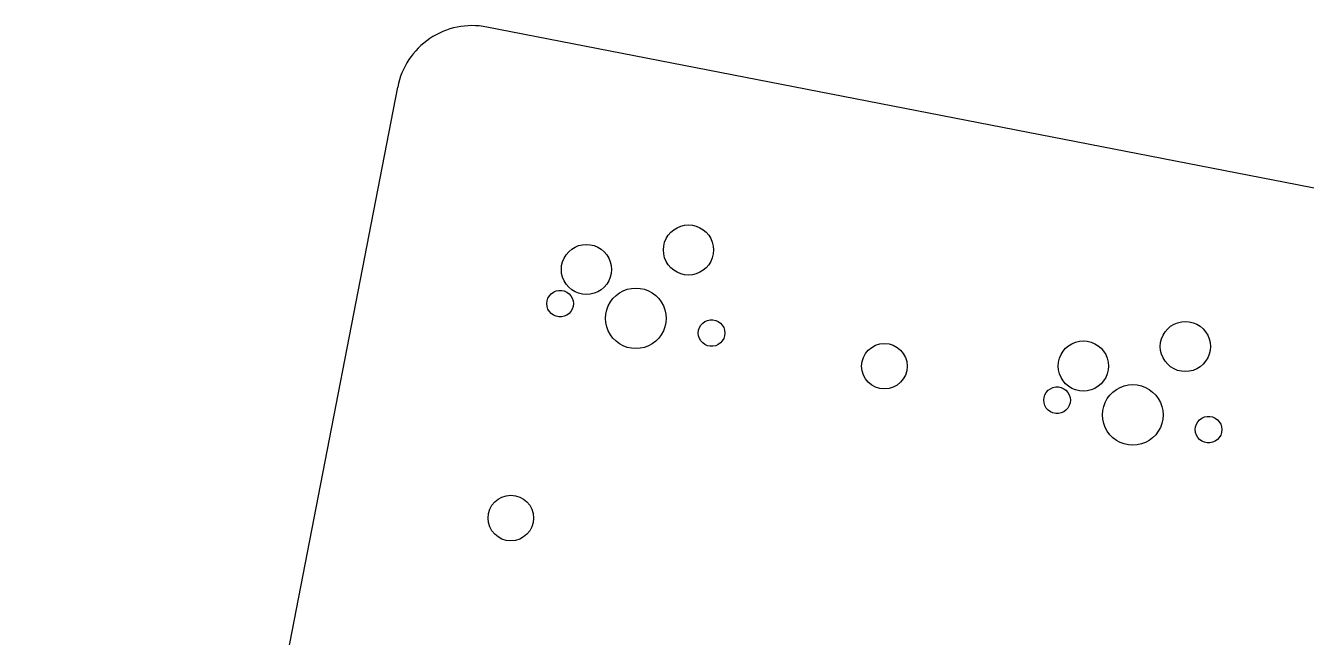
# Model space of a CAD drawing. Extents: x 101 to 518, y -308 to -134.
# Drawn here: x 101.6 to 185.9, y -183.1 to -142.8 of the extents above; entities that cross this region are included whole.
import ezdxf

# ---------------------------------------------------------------- set-up
doc = ezdxf.new("R2010")
doc.units = 0
doc.layers.add('BLACK', color=7, linetype='CONTINUOUS')

msp = doc.modelspace()

# ---------------------------------------------------------------- linework, layer by layer
at = {"layer": 'BLACK', "linetype": 'CONTINUOUS'}
for p, q in [((244.377337, -164.753061), (131.923203, -142.853183)), ((101.55841, -273.39485), (126.058534, -146.810875)), ((144.45502, -156.070474), (144.694226, -155.971392)), ((144.694226, -155.971392), (144.945987, -155.910949)), ((144.945987, -155.910949), (145.204104, -155.890635)), ((145.204104, -155.890635), (145.462221, -155.910949)), ((145.462221, -155.910949), (145.713982, -155.971392)), ((145.713982, -155.971392), (145.953188, -156.070474)), ((143.634861, -157.030757), (143.733943, -156.791551)), ((143.733943, -156.791551), (143.869226, -156.570789)), ((143.869226, -156.570789), (144.037378, -156.373909)), ((144.037378, -156.373909), (144.234258, -156.205757)), ((144.234258, -156.205757), (144.45502, -156.070474)), ((145.953188, -156.070474), (146.17395, -156.205757)), ((146.17395, -156.205757), (146.37083, -156.373909)), ((146.37083, -156.373909), (146.538982, -156.570789)), ((146.538982, -156.570789), (146.674265, -156.791551)), ((146.674265, -156.791551), (146.773347, -157.030757)), ((137.151238, -157.852485), (137.31939, -157.655605)), ((137.31939, -157.655605), (137.51627, -157.487453)), ((137.51627, -157.487453), (137.737032, -157.35217)), ((137.737032, -157.35217), (137.976238, -157.253088)), ((137.976238, -157.253088), (138.227999, -157.192645)), ((138.227999, -157.192645), (138.486116, -157.172331)), ((138.486116, -157.172331), (138.744233, -157.192645)), ((138.744233, -157.192645), (138.995994, -157.253088)), ((138.995994, -157.253088), (139.2352, -157.35217)), ((139.2352, -157.35217), (139.455962, -157.487453)), ((139.455962, -157.487453), (139.652842, -157.655605)), ((139.652842, -157.655605), (139.820994, -157.852485)), ((143.554104, -157.540635), (143.574418, -157.282518)), ((143.574418, -157.798752), (143.554104, -157.540635)), ((143.574418, -157.282518), (143.634861, -157.030757)), ((146.773347, -157.030757), (146.83379, -157.282518)), ((146.83379, -157.282518), (146.854104, -157.540635)), ((146.854104, -157.540635), (146.83379, -157.798752)), ((136.85643, -158.564214), (136.916873, -158.312453)), ((136.916873, -158.312453), (137.015955, -158.073247)), ((137.015955, -158.073247), (137.151238, -157.852485)), ((139.820994, -157.852485), (139.956277, -158.073247)), ((139.956277, -158.073247), (140.055359, -158.312453)), ((140.055359, -158.312453), (140.115802, -158.564214)), ((143.634861, -158.050513), (143.574418, -157.798752)), ((143.733943, -158.289719), (143.634861, -158.050513)), ((143.869226, -158.510481), (143.733943, -158.289719)), ((144.037378, -158.707361), (143.869226, -158.510481)), ((146.538982, -158.510481), (146.37083, -158.707361)), ((146.674265, -158.289719), (146.538982, -158.510481)), ((146.773347, -158.050513), (146.674265, -158.289719)), ((146.83379, -157.798752), (146.773347, -158.050513)), ((136.836116, -158.822331), (136.85643, -158.564214)), ((136.85643, -159.080448), (136.836116, -158.822331)), ((136.916873, -159.332209), (136.85643, -159.080448)), ((137.015955, -159.571415), (136.916873, -159.332209)), ((140.055359, -159.332209), (139.956277, -159.571415)), ((140.115802, -159.080448), (140.055359, -159.332209)), ((140.115802, -158.564214), (140.136116, -158.822331)), ((140.136116, -158.822331), (140.115802, -159.080448)), ((144.234258, -158.875513), (144.037378, -158.707361)), ((144.45502, -159.010796), (144.234258, -158.875513)), ((144.694226, -159.109878), (144.45502, -159.010796)), ((144.945987, -159.170321), (144.694226, -159.109878)), ((145.204104, -159.190635), (144.945987, -159.170321)), ((145.462221, -159.170321), (145.204104, -159.190635)), ((145.713982, -159.109878), (145.462221, -159.170321)), ((145.953188, -159.010796), (145.713982, -159.109878)), ((146.17395, -158.875513), (145.953188, -159.010796)), ((146.37083, -158.707361), (146.17395, -158.875513)), ((136.317295, -160.315564), (136.484405, -160.241162)), ((136.484405, -160.241162), (136.663333, -160.203129)), ((136.663333, -160.203129), (136.846257, -160.203129)), ((136.846257, -160.203129), (137.025185, -160.241162)), ((137.151238, -159.792177), (137.015955, -159.571415)), ((137.025185, -160.241162), (137.192295, -160.315564)), ((137.31939, -159.989057), (137.151238, -159.792177)), ((137.51627, -160.157209), (137.31939, -159.989057)), ((137.737032, -160.292492), (137.51627, -160.157209)), ((139.455962, -160.157209), (139.2352, -160.292492)), ((139.652842, -159.989057), (139.455962, -160.157209)), ((139.820994, -159.792177), (139.652842, -159.989057)), ((139.956277, -159.571415), (139.820994, -159.792177)), ((140.663477, -160.365271), (140.913165, -160.228931)), ((140.913165, -160.228931), (141.179714, -160.129513)), ((141.179714, -160.129513), (141.457699, -160.069041)), ((141.457699, -160.069041), (141.741461, -160.048746)), ((141.741461, -160.048746), (142.025223, -160.069041)), ((142.025223, -160.069041), (142.303208, -160.129513)), ((142.303208, -160.129513), (142.569757, -160.228931)), ((142.569757, -160.228931), (142.819445, -160.365271)), ((135.879795, -161.073336), (135.898916, -160.891413)), ((135.898916, -161.255259), (135.879795, -161.073336)), ((135.898916, -160.891413), (135.955443, -160.717441)), ((135.955443, -160.717441), (136.046905, -160.559024)), ((136.046905, -160.559024), (136.169306, -160.423084)), ((136.169306, -160.423084), (136.317295, -160.315564)), ((137.192295, -160.315564), (137.340284, -160.423084)), ((137.340284, -160.423084), (137.462685, -160.559024)), ((137.462685, -160.559024), (137.554147, -160.717441)), ((137.554147, -160.717441), (137.610674, -160.891413)), ((137.610674, -160.891413), (137.629795, -161.073336)), ((137.629795, -161.073336), (137.610674, -161.255259)), ((137.976238, -160.391574), (137.737032, -160.292492)), ((138.227999, -160.452017), (137.976238, -160.391574)), ((138.486116, -160.472331), (138.227999, -160.452017)), ((138.744233, -160.452017), (138.486116, -160.472331)), ((138.995994, -160.391574), (138.744233, -160.452017)), ((139.2352, -160.292492), (138.995994, -160.391574)), ((139.927746, -161.21435), (140.064086, -160.964662)), ((140.064086, -160.964662), (140.234572, -160.736919)), ((140.234572, -160.736919), (140.435734, -160.535757)), ((140.435734, -160.535757), (140.663477, -160.365271)), ((142.819445, -160.365271), (143.047188, -160.535757)), ((143.047188, -160.535757), (143.24835, -160.736919)), ((143.24835, -160.736919), (143.418836, -160.964662)), ((143.418836, -160.964662), (143.555176, -161.21435)), ((135.955443, -161.429231), (135.898916, -161.255259)), ((136.046905, -161.587648), (135.955443, -161.429231)), ((136.169306, -161.723588), (136.046905, -161.587648)), ((136.317295, -161.831108), (136.169306, -161.723588)), ((136.484405, -161.90551), (136.317295, -161.831108)), ((136.663333, -161.943543), (136.484405, -161.90551)), ((137.025185, -161.90551), (136.846257, -161.943543)), ((137.192295, -161.831108), (137.025185, -161.90551)), ((137.340284, -161.723588), (137.192295, -161.831108)), ((137.462685, -161.587648), (137.340284, -161.723588)), ((137.554147, -161.429231), (137.462685, -161.587648)), ((137.610674, -161.255259), (137.554147, -161.429231)), ((139.747561, -162.042646), (139.767856, -161.758884)), ((139.767856, -161.758884), (139.828328, -161.480899)), ((139.828328, -161.480899), (139.927746, -161.21435)), ((143.555176, -161.21435), (143.654594, -161.480899)), ((143.654594, -161.480899), (143.715066, -161.758884)), ((143.715066, -161.758884), (143.735361, -162.042646)), ((136.846257, -161.943543), (136.663333, -161.943543)), ((139.767856, -162.326408), (139.747561, -162.042646)), ((139.828328, -162.604393), (139.767856, -162.326408)), ((139.927746, -162.870942), (139.828328, -162.604393)), ((143.654594, -162.604393), (143.555176, -162.870942)), ((143.715066, -162.326408), (143.654594, -162.604393)), ((143.735361, -162.042646), (143.715066, -162.326408)), ((145.872248, -162.830033), (145.928775, -162.656061)), ((145.928775, -162.656061), (146.020237, -162.497644)), ((146.020237, -162.497644), (146.142638, -162.361704)), ((146.142638, -162.361704), (146.290627, -162.254184)), ((146.290627, -162.254184), (146.457737, -162.179782)), ((146.457737, -162.179782), (146.636665, -162.141749)), ((146.636665, -162.141749), (146.819589, -162.141749)), ((146.819589, -162.141749), (146.998517, -162.179782)), ((146.998517, -162.179782), (147.165627, -162.254184)), ((147.165627, -162.254184), (147.313616, -162.361704)), ((147.313616, -162.361704), (147.436017, -162.497644)), ((147.436017, -162.497644), (147.527479, -162.656061)), ((147.527479, -162.656061), (147.584006, -162.830033)), ((176.594222, -162.931884), (176.762374, -162.735004)), ((176.762374, -162.735004), (176.959254, -162.566852)), ((176.959254, -162.566852), (177.180016, -162.431569)), ((177.180016, -162.431569), (177.419222, -162.332487)), ((177.419222, -162.332487), (177.670983, -162.272044)), ((177.670983, -162.272044), (177.9291, -162.25173)), ((177.9291, -162.25173), (178.187217, -162.272044)), ((178.187217, -162.272044), (178.438978, -162.332487)), ((178.438978, -162.332487), (178.678184, -162.431569)), ((178.678184, -162.431569), (178.898946, -162.566852)), ((178.898946, -162.566852), (179.095826, -162.735004)), ((179.095826, -162.735004), (179.263978, -162.931884)), ((140.064086, -163.12063), (139.927746, -162.870942)), ((140.234572, -163.348373), (140.064086, -163.12063)), ((140.435734, -163.549535), (140.234572, -163.348373)), ((140.663477, -163.720021), (140.435734, -163.549535)), ((143.047188, -163.549535), (142.819445, -163.720021)), ((143.24835, -163.348373), (143.047188, -163.549535)), ((143.418836, -163.12063), (143.24835, -163.348373)), ((143.555176, -162.870942), (143.418836, -163.12063)), ((145.853127, -163.011956), (145.872248, -162.830033)), ((145.872248, -163.193879), (145.853127, -163.011956)), ((145.928775, -163.367851), (145.872248, -163.193879)), ((146.020237, -163.526268), (145.928775, -163.367851)), ((146.142638, -163.662208), (146.020237, -163.526268)), ((147.436017, -163.526268), (147.313616, -163.662208)), ((147.527479, -163.367851), (147.436017, -163.526268)), ((147.584006, -163.193879), (147.527479, -163.367851)), ((147.584006, -162.830033), (147.603127, -163.011956)), ((147.603127, -163.011956), (147.584006, -163.193879)), ((170.462028, -163.713265), (170.701234, -163.614183)), ((170.701234, -163.614183), (170.952995, -163.55374)), ((170.952995, -163.55374), (171.211112, -163.533426)), ((171.211112, -163.533426), (171.469229, -163.55374)), ((171.469229, -163.55374), (171.72099, -163.614183)), ((171.72099, -163.614183), (171.960196, -163.713265)), ((176.299414, -163.643613), (176.359857, -163.391852)), ((176.359857, -163.391852), (176.458939, -163.152646)), ((176.458939, -163.152646), (176.594222, -162.931884)), ((179.263978, -162.931884), (179.399261, -163.152646)), ((179.399261, -163.152646), (179.498343, -163.391852)), ((179.498343, -163.391852), (179.558786, -163.643613)), ((140.913165, -163.856361), (140.663477, -163.720021)), ((141.179714, -163.955779), (140.913165, -163.856361)), ((141.457699, -164.016251), (141.179714, -163.955779)), ((141.741461, -164.036546), (141.457699, -164.016251)), ((142.025223, -164.016251), (141.741461, -164.036546)), ((142.303208, -163.955779), (142.025223, -164.016251)), ((142.569757, -163.856361), (142.303208, -163.955779)), ((142.819445, -163.720021), (142.569757, -163.856361)), ((146.290627, -163.769728), (146.142638, -163.662208)), ((146.457737, -163.84413), (146.290627, -163.769728)), ((146.636665, -163.882163), (146.457737, -163.84413)), ((146.819589, -163.882163), (146.636665, -163.882163)), ((146.998517, -163.84413), (146.819589, -163.882163)), ((147.165627, -163.769728), (146.998517, -163.84413)), ((147.313616, -163.662208), (147.165627, -163.769728)), ((169.641869, -164.673548), (169.740951, -164.434342)), ((169.740951, -164.434342), (169.876234, -164.21358)), ((169.876234, -164.21358), (170.044386, -164.0167)), ((170.044386, -164.0167), (170.241266, -163.848548)), ((170.241266, -163.848548), (170.462028, -163.713265)), ((171.960196, -163.713265), (172.180958, -163.848548)), ((172.180958, -163.848548), (172.377838, -164.0167)), ((172.377838, -164.0167), (172.54599, -164.21358)), ((172.54599, -164.21358), (172.681273, -164.434342)), ((172.681273, -164.434342), (172.780355, -164.673548)), ((176.2791, -163.90173), (176.299414, -163.643613)), ((176.299414, -164.159847), (176.2791, -163.90173)), ((176.359857, -164.411608), (176.299414, -164.159847)), ((176.458939, -164.650814), (176.359857, -164.411608)), ((179.498343, -164.411608), (179.399261, -164.650814)), ((179.558786, -164.159847), (179.498343, -164.411608)), ((179.558786, -163.643613), (179.5791, -163.90173)), ((179.5791, -163.90173), (179.558786, -164.159847)), ((169.561112, -165.183426), (169.581426, -164.925309)), ((169.581426, -165.441543), (169.561112, -165.183426)), ((169.581426, -164.925309), (169.641869, -164.673548)), ((172.780355, -164.673548), (172.840798, -164.925309)), ((172.840798, -164.925309), (172.861112, -165.183426)), ((172.861112, -165.183426), (172.840798, -165.441543)), ((176.594222, -164.871576), (176.458939, -164.650814)), ((176.762374, -165.068456), (176.594222, -164.871576)), ((176.959254, -165.236608), (176.762374, -165.068456)), ((177.180016, -165.371891), (176.959254, -165.236608)), ((178.898946, -165.236608), (178.678184, -165.371891)), ((179.095826, -165.068456), (178.898946, -165.236608)), ((179.263978, -164.871576), (179.095826, -165.068456)), ((179.399261, -164.650814), (179.263978, -164.871576)), ((169.641869, -165.693304), (169.581426, -165.441543)), ((169.740951, -165.93251), (169.641869, -165.693304)), ((169.876234, -166.153272), (169.740951, -165.93251)), ((172.681273, -165.93251), (172.54599, -166.153272)), ((172.780355, -165.693304), (172.681273, -165.93251)), ((172.840798, -165.441543), (172.780355, -165.693304)), ((177.419222, -165.470973), (177.180016, -165.371891)), ((177.670983, -165.531416), (177.419222, -165.470973)), ((177.9291, -165.55173), (177.670983, -165.531416)), ((178.187217, -165.531416), (177.9291, -165.55173)), ((178.438978, -165.470973), (178.187217, -165.531416)), ((178.678184, -165.371891), (178.438978, -165.470973)), ((168.680439, -167.078536), (168.771901, -166.920119)), ((168.771901, -166.920119), (168.894302, -166.784179)), ((168.894302, -166.784179), (169.042291, -166.676659)), ((169.042291, -166.676659), (169.209401, -166.602257)), ((169.209401, -166.602257), (169.388329, -166.564224)), ((169.388329, -166.564224), (169.571253, -166.564224)), ((169.571253, -166.564224), (169.750181, -166.602257)), ((169.750181, -166.602257), (169.917291, -166.676659)), ((170.044386, -166.350152), (169.876234, -166.153272)), ((169.917291, -166.676659), (170.06528, -166.784179)), ((170.241266, -166.518304), (170.044386, -166.350152)), ((170.06528, -166.784179), (170.187681, -166.920119)), ((170.187681, -166.920119), (170.279143, -167.078536)), ((170.462028, -166.653587), (170.241266, -166.518304)), ((170.701234, -166.752669), (170.462028, -166.653587)), ((170.952995, -166.813112), (170.701234, -166.752669)), ((171.211112, -166.833426), (170.952995, -166.813112)), ((171.469229, -166.813112), (171.211112, -166.833426)), ((171.72099, -166.752669), (171.469229, -166.813112)), ((171.960196, -166.653587), (171.72099, -166.752669)), ((172.180958, -166.518304), (171.960196, -166.653587)), ((172.377838, -166.350152), (172.180958, -166.518304)), ((172.54599, -166.153272), (172.377838, -166.350152)), ((172.959568, -167.098014), (173.16073, -166.896852)), ((173.16073, -166.896852), (173.388473, -166.726366)), ((173.388473, -166.726366), (173.638161, -166.590026)), ((173.638161, -166.590026), (173.90471, -166.490608)), ((173.90471, -166.490608), (174.182695, -166.430136)), ((174.182695, -166.430136), (174.466457, -166.409841)), ((174.466457, -166.409841), (174.750219, -166.430136)), ((174.750219, -166.430136), (175.028204, -166.490608)), ((175.028204, -166.490608), (175.294753, -166.590026)), ((175.294753, -166.590026), (175.544441, -166.726366)), ((175.544441, -166.726366), (175.772184, -166.896852)), ((175.772184, -166.896852), (175.973346, -167.098014)), ((168.604791, -167.434431), (168.623912, -167.252508)), ((168.623912, -167.616354), (168.604791, -167.434431)), ((168.623912, -167.252508), (168.680439, -167.078536)), ((168.680439, -167.790326), (168.623912, -167.616354)), ((168.771901, -167.948743), (168.680439, -167.790326)), ((170.279143, -167.790326), (170.187681, -167.948743)), ((170.279143, -167.078536), (170.33567, -167.252508)), ((170.33567, -167.616354), (170.279143, -167.790326)), ((170.33567, -167.252508), (170.354791, -167.434431)), ((170.354791, -167.434431), (170.33567, -167.616354)), ((172.553324, -167.841994), (172.652742, -167.575445)), ((172.652742, -167.575445), (172.789082, -167.325757)), ((172.789082, -167.325757), (172.959568, -167.098014)), ((175.973346, -167.098014), (176.143832, -167.325757)), ((176.143832, -167.325757), (176.280172, -167.575445)), ((176.280172, -167.575445), (176.37959, -167.841994)), ((168.894302, -168.084683), (168.771901, -167.948743)), ((169.042291, -168.192203), (168.894302, -168.084683)), ((169.209401, -168.266605), (169.042291, -168.192203)), ((169.388329, -168.304638), (169.209401, -168.266605)), ((169.571253, -168.304638), (169.388329, -168.304638)), ((169.750181, -168.266605), (169.571253, -168.304638)), ((169.917291, -168.192203), (169.750181, -168.266605)), ((170.06528, -168.084683), (169.917291, -168.192203)), ((170.187681, -167.948743), (170.06528, -168.084683)), ((172.472557, -168.403741), (172.492852, -168.119979)), ((172.492852, -168.687503), (172.472557, -168.403741)), ((172.492852, -168.119979), (172.553324, -167.841994)), ((176.37959, -167.841994), (176.440062, -168.119979)), ((176.440062, -168.119979), (176.460357, -168.403741)), ((176.460357, -168.403741), (176.440062, -168.687503)), ((178.867634, -168.722799), (179.015623, -168.615279)), ((179.015623, -168.615279), (179.182733, -168.540877)), ((179.182733, -168.540877), (179.361661, -168.502844)), ((179.361661, -168.502844), (179.544585, -168.502844)), ((179.544585, -168.502844), (179.723513, -168.540877)), ((179.723513, -168.540877), (179.890623, -168.615279)), ((179.890623, -168.615279), (180.038612, -168.722799)), ((172.553324, -168.965488), (172.492852, -168.687503)), ((172.652742, -169.232037), (172.553324, -168.965488)), ((172.789082, -169.481725), (172.652742, -169.232037)), ((172.959568, -169.709468), (172.789082, -169.481725)), ((176.143832, -169.481725), (175.973346, -169.709468)), ((176.280172, -169.232037), (176.143832, -169.481725)), ((176.37959, -168.965488), (176.280172, -169.232037)), ((176.440062, -168.687503), (176.37959, -168.965488)), ((178.578123, -169.373051), (178.597244, -169.191128)), ((178.597244, -169.554974), (178.578123, -169.373051)), ((178.597244, -169.191128), (178.653771, -169.017156)), ((178.653771, -169.017156), (178.745233, -168.858739)), ((178.745233, -168.858739), (178.867634, -168.722799)), ((180.038612, -168.722799), (180.161013, -168.858739)), ((180.161013, -168.858739), (180.252475, -169.017156)), ((180.252475, -169.017156), (180.309002, -169.191128)), ((180.309002, -169.191128), (180.328123, -169.373051)), ((180.328123, -169.373051), (180.309002, -169.554974)), ((173.16073, -169.91063), (172.959568, -169.709468)), ((173.388473, -170.081116), (173.16073, -169.91063)), ((173.638161, -170.217456), (173.388473, -170.081116)), ((173.90471, -170.316874), (173.638161, -170.217456)), ((174.182695, -170.377346), (173.90471, -170.316874)), ((175.028204, -170.316874), (174.750219, -170.377346)), ((175.294753, -170.217456), (175.028204, -170.316874)), ((175.544441, -170.081116), (175.294753, -170.217456)), ((175.772184, -169.91063), (175.544441, -170.081116)), ((175.973346, -169.709468), (175.772184, -169.91063)), ((178.653771, -169.728946), (178.597244, -169.554974)), ((178.745233, -169.887363), (178.653771, -169.728946)), ((178.867634, -170.023303), (178.745233, -169.887363)), ((179.015623, -170.130823), (178.867634, -170.023303)), ((179.182733, -170.205225), (179.015623, -170.130823)), ((179.361661, -170.243258), (179.182733, -170.205225)), ((179.544585, -170.243258), (179.361661, -170.243258)), ((179.723513, -170.205225), (179.544585, -170.243258)), ((179.890623, -170.130823), (179.723513, -170.205225)), ((180.038612, -170.023303), (179.890623, -170.130823)), ((180.161013, -169.887363), (180.038612, -170.023303)), ((180.252475, -169.728946), (180.161013, -169.887363)), ((180.309002, -169.554974), (180.252475, -169.728946)), ((174.466457, -170.397641), (174.182695, -170.377346)), ((174.750219, -170.377346), (174.466457, -170.397641))]:
    msp.add_line(p, q, dxfattribs=at)
at = {"layer": 'BLACK'}
for centre in [(158.10974, -165.196311), (133.50974, -175.196311)]:
    msp.add_circle(centre, 1.5, dxfattribs=at)
msp.add_arc((130.9674, -147.761), 4.99997, 78.97952744, 169.04569094, dxfattribs=at)

doc.saveas('drawing.dxf')
